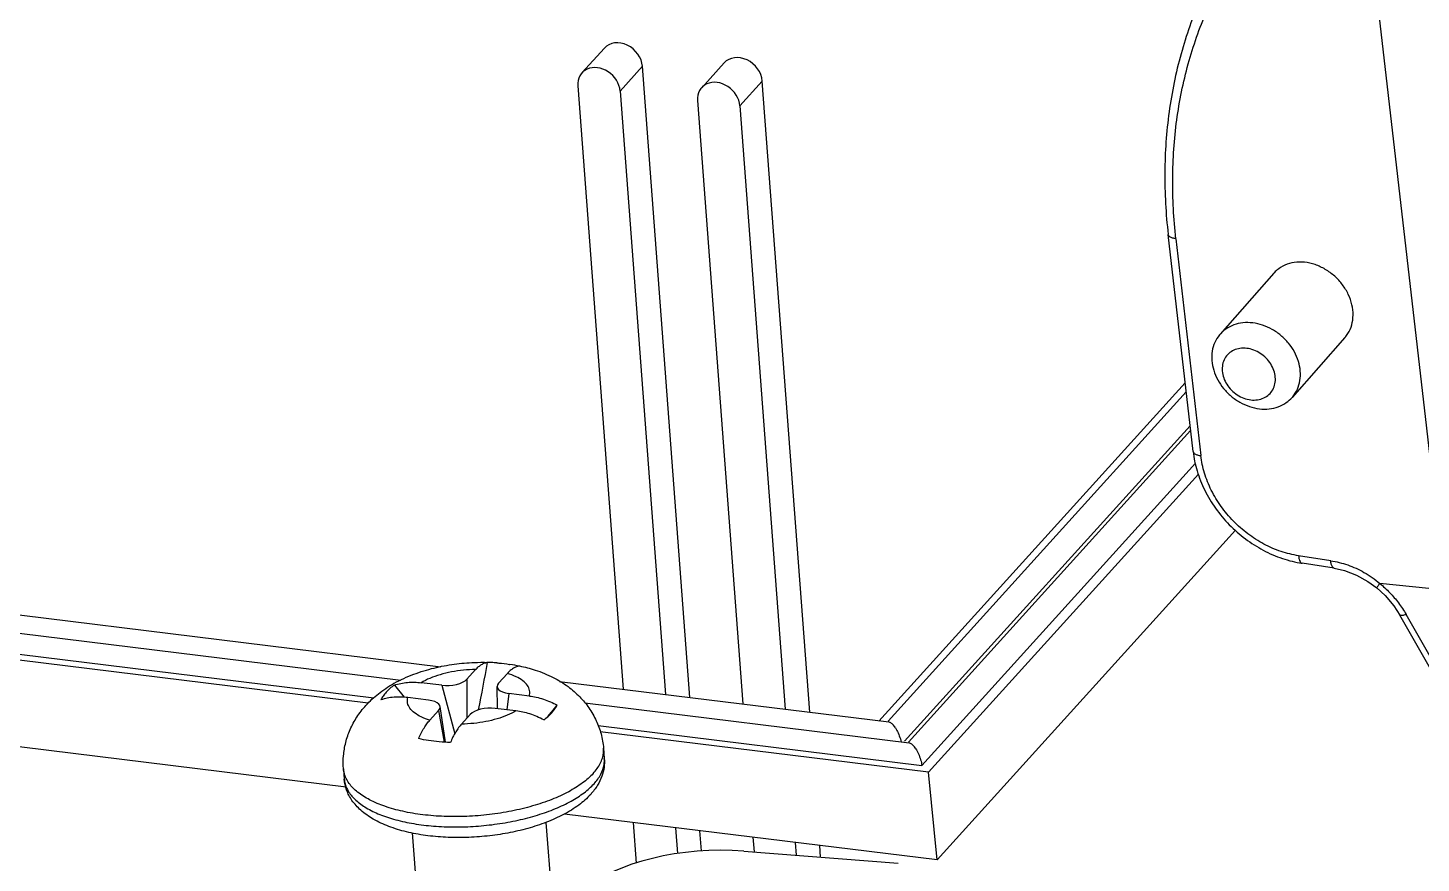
# Model space of a CAD drawing. Header units: millimetres. Extents: x -1995 to -555, y 489 to 1011.
# Drawn here: x -891.3 to -854.98, y 671.81 to 693.58 of the extents above; entities that cross this region are included whole.
import ezdxf

# ---------------------------------------------------------------- set-up
doc = ezdxf.new("R2010")
doc.units = ezdxf.units.MM
doc.layers.add('02___PRT_ALL_AXES', color=7, linetype='Continuous')
doc.layers.add('3_ALL_AXES', color=7, linetype='Continuous')

msp = doc.modelspace()

# ---------------------------------------------------------------- linework, layer by layer
at = {"color": 7, "linetype": 'Continuous'}
for p, q in [((-1070.913171159641, 700.3671933400027), (-880.5408268852416, 676.9266438500027)), ((-1072.220876101641, 700.0501505636026), (-881.5790857433415, 676.5764241734026)), ((-1072.964112039741, 699.5932658171026), (-882.2810704603414, 676.1144601635027)), ((-882.4298730963415, 675.9757434024026), (-1073.393682050842, 699.4891199470027)), ((-883.0088676621415, 673.7880105893026), (-1073.330236419841, 697.2222834632026)), ((-856.0799783116415, 693.9360467475027), (-854.3570509226415, 678.9262599481027)), ((-876.8584207185415, 692.4084788212027), (-876.2743723012416, 693.0536556883027)), ((-873.7360669949414, 692.0240233623027), (-873.1520185777415, 692.6692002294027)), ((-875.8639058574415, 691.9365279119025), (-875.2798574401415, 692.5817047789027)), ((-874.0422368033414, 676.1264723597027), (-875.2798574401415, 692.5817047789027)), ((-876.9659130539414, 692.0722180738027), (-875.7827299318415, 676.3407793036027)), ((-875.8639058574415, 691.9365279119025), (-874.6807227352415, 676.2050891417026)), ((-872.7415521339415, 691.5520724530026), (-872.1575037166415, 692.1972493200027)), ((-870.9198830797416, 675.7420169008027), (-872.1575037166415, 692.1972493200027)), ((-873.8435593304414, 691.6877626149027), (-872.6603762083414, 675.9563238447028)), ((-872.7415521339415, 691.5520724530026), (-871.5583690117414, 675.8206336828026)), ((-860.9269927583414, 682.5416471331026), (-861.5759740121414, 688.1954374899027)), ((-861.3725218902414, 688.0854665034027), (-860.7234183120415, 682.4308897141026)), ((-869.1191326861415, 675.5083786745028), (-861.1323915304415, 684.3310387221026)), ((-868.8755419694414, 675.5069222197027), (-861.1048314642414, 684.0909411304027)), ((-868.4497264411416, 674.9825129182026), (-861.0034922371415, 683.2080947589026)), ((-868.3465682505414, 674.9637291733026), (-860.9899701666416, 683.0902932794025)), ((-867.9965357022415, 674.3556051931026), (-860.8634037731415, 682.2353144334026)), ((-867.8227723103414, 674.1771708725026), (-860.7881111270415, 681.9481030913026)), ((-859.8181840236416, 680.4857522099027), (-867.5989810989415, 671.8905910350026)), ((-857.3362752754415, 679.6917785649026), (-858.1748085195416, 679.8202876946026)), ((-857.2450632027414, 679.4957054140026), (-858.0844078115415, 679.6243388891027)), ((-854.3570509226415, 678.9262599481027), (-856.0591732536416, 679.1001521881027)), ((-853.5689393003415, 674.8174842738027), (-855.5335709346414, 678.2720099047027)), ((-853.4080854463414, 674.8351030673026), (-855.3729559499416, 678.2900480175027)), ((-879.3155645800414, 677.0400823634026), (-879.3164749575415, 677.0352762635026)), ((-879.8567070899414, 676.6031531769028), (-879.6287665218415, 676.8549507629026)), ((-879.0302016925416, 676.5013855554026), (-878.8022611244414, 676.7531831414027)), ((-881.7474739374416, 676.4504850698028), (-881.4904636491415, 676.1305127835027)), ((-880.5105595609416, 676.4446317887026), (-881.0481694126415, 676.5108276974025)), ((-880.5105595609416, 676.4446317887026), (-880.1744533684414, 675.1792505993027)), ((-879.8567070899414, 676.6031531769028), (-879.8588883385414, 675.5859658089026)), ((-879.0626275928414, 675.8360934503027), (-879.0706139178415, 676.4112648277027)), ((-877.4396707846415, 676.5447984547026), (-868.8542856383415, 675.4876798581028)), ((-880.8609886112415, 676.0575256684027), (-881.3985984630415, 676.1237215772027)), ((-878.7657148330416, 676.2297890322026), (-878.8149324977414, 675.8055947497027)), ((-878.2281049813414, 676.1635931234026), (-878.7657148330416, 676.2297890322026)), ((-876.7843419639414, 675.9860473028026), (-868.3253119193414, 674.9444868117026)), ((-880.8244423198414, 675.5341315592026), (-880.5965017518415, 675.7859291452027)), ((-880.5965017518415, 675.7859291452027), (-880.4505629607415, 674.9611332885025)), ((-880.4161009178415, 674.9590840458028), (-880.5572670902416, 675.8906653201026)), ((-879.9979369224416, 675.4323639377027), (-879.7699963544414, 675.6841615238026)), ((-878.5785340316415, 675.7764870032025), (-879.1161438834415, 675.8426829120027)), ((-877.7481020764415, 675.6261702628027), (-877.6552586454416, 675.7414111375027)), ((-877.6552586454416, 675.7414111375027), (-877.6122575498416, 675.7948963387026)), ((-877.6406706740415, 675.7296870977026), (-877.5963770249414, 675.7821333961027)), ((-877.6122575498416, 675.7948963387026), (-877.5053386999416, 675.9281508969026)), ((-876.4393266111415, 675.3951661592026), (-867.9965357022415, 674.3556051931026)), ((-867.8227723103414, 674.1771708725026), (-876.3799539663414, 675.2308167729026)), ((-867.5989810989415, 671.8905910350026), (-867.8227723103414, 674.1771708725026)), ((-867.5989810989415, 671.8905910350026), (-877.3155316294415, 673.0869900417027)), ((-875.5213928511414, 672.8660777081026), (-875.4419978697415, 671.8104530413026)), ((-874.4193856546415, 672.7303875461026), (-874.3686195480416, 672.0554084300026)), ((-873.7412867384414, 672.1250820179026), (-873.7808997226416, 672.6517707641027)), ((-872.3990391276416, 672.4816222492026), (-872.3704035400415, 672.1008874459027)), ((-871.2970319311414, 672.3459320872026), (-871.2720579899415, 672.0138820278027)), ((-872.6356326337416, 672.1218975626026), (-868.6147206755415, 671.8033811121026)), ((-870.6356935593415, 671.9634724337026), (-870.6585459991416, 672.2673153052027))]:
    msp.add_line(p, q, dxfattribs=at)
for points in [[(-857.2450568478416, 679.4956956030027), (-856.9798455966416, 679.4363379281027), (-856.6689991867415, 679.3187598808028), (-856.3695707914414, 679.1526873578026), (-856.1366959185416, 678.9815210583025)], [(-856.1366895125416, 678.9815159311025), (-855.9169155773416, 678.7802300495026), (-855.6901154903414, 678.5128682486026), (-855.5335782841414, 678.2720092947026)]]:
    msp.add_lwpolyline(points, dxfattribs=at)
for centre, radius, start, end in [((-1150.268930409942, 728.2099739792026), 275.7427501951, 349.0439330862927, 349.3045531336004), ((-879.2987554767415, 676.7609180081027), 0.2796699541, 93.44574544319437, 98.27702881619498), ((-879.4602001229414, 672.1188503604027), 4.9233569714, 87.16640751429827, 88.3165554154991), ((-879.4503067998414, 672.3125819659027), 4.7293731663, 85.42810291910271, 87.17009086120098), ((-879.3024288245415, 673.4419846810027), 3.5896927541, 76.90391521440466, 80.88806931850384), ((-869.3100658457415, 674.9279669099027), 0.7430502390000001, 32.87895944430208, 42.27961171669603), ((-868.7810921267414, 674.3847738636026), 0.7430502390000001, 32.87895944430208, 42.27961171669603)]:
    msp.add_arc(centre, radius, start, end, dxfattribs=at)
for centre, major_axis, ratio, start_param, end_param in [((-875.8308610384415, 692.6495498599025), (-0.4407634991, 0.407111136), 0.8182935590000001, -2.4208503957, 0.007545331599999816), ((-872.7085073149415, 692.2650944010026), (-0.4407634991, 0.407111136), 0.8182935590000001, -2.4208503957, 0.007545331599999816), ((-876.4149094557415, 692.0043729929026), (-0.4407634991, 0.407111136), 0.8182935590000001, -2.4208503957, 0.7207422579), ((-873.2925557321414, 691.6199175339026), (-0.4407634991, 0.407111136), 0.8182935590000001, -2.4208503957, 0.7207422579), ((-880.3255501309416, 676.6696241499027), (0.5101513622, 0.03387010900000004), 0.4508665839, -1.971663516, -0.4361581715), ((-878.5471179445415, 676.4506457692027), (0.5230943699, 0.0477480733), 0.4271620122999999, 8.990322928300001, 10.5258282728), ((-881.0795854998414, 675.8366689315027), (0.5230943699, 0.0477480733), 0.4271620122999999, -0.4344550325, 1.101050312), ((-879.3011533134415, 675.6176905508026), (0.5101513622, 0.03387010900000004), 0.4508665839, 1.1699291376, 2.7054344821), ((-873.7129204003415, 670.5876451783025), (3.4890740241, 0.276674814), 0.4390435669, 1.2223024394, 2.6185019412)]:
    msp.add_ellipse(centre, major_axis=major_axis, ratio=ratio, start_param=start_param, end_param=end_param, dxfattribs=at)
for points, start_tangent, end_tangent in [([(-861.3725218902414, 688.0854665034027), (-861.4579735046414, 689.6543348225026), (-861.3508335115414, 691.1810329111028), (-861.0526724490414, 692.6435186380025), (-860.5677909970414, 694.0206740936027), (-859.9031901815415, 695.2926150342026), (-859.0684699003416, 696.4409790870026), (-858.0755192457414, 697.4493649201028)], (-0.1139620832412703, 0.9934850998295395), (0.7528174432346101, 0.6582293651621026)), ([(-859.1191257849414, 696.9013240145026), (-859.1866328036415, 696.8226312610026), (-860.0492890518415, 695.6384628887027), (-860.7374480742415, 694.3264300077027), (-861.2407357641414, 692.9049297218027), (-861.5511903932415, 691.3943239020026), (-861.6636464007415, 689.8166919058027), (-861.5760219814415, 688.1954518540027)], (-0.6551044526543461, -0.7555383220674182), (0.1139633424990145, -0.993484955380026)), ([(-861.3724894574416, 688.0854631875026), (-861.4613203355416, 688.1022013074027), (-861.5267742682415, 688.1302751954028), (-861.5666627196415, 688.1684557133027), (-861.5755297145415, 688.1953702226027)], (-0.9948219594151716, 0.1016330116908822), (-0.1278630648412036, 0.9917918313080697)), ([(-858.0235807069414, 687.4716544651027), (-858.2912052501415, 687.4667613000025), (-858.5355841522414, 687.3966501859026), (-858.7422713031415, 687.2657477702027), (-858.8198826125415, 687.1888028642026)], (-0.9948219594024893, 0.1016330118150202), (-0.6611230875729688, -0.7502774573969186)), ([(-856.9693374067415, 685.5073740249028), (-856.8903497335414, 685.6131308387027), (-856.7908075944415, 685.8392580838027), (-856.7551128623415, 686.0949181634027), (-856.7852128785414, 686.3645361477026), (-856.8793046428416, 686.6334281091027), (-857.0323093518414, 686.8863126788027), (-857.2352459224414, 687.1080120416026), (-857.4788720405415, 687.2871664297028), (-857.7474306492416, 687.4109636664026), (-858.0235807069414, 687.4716544651027)], (0.6611230914677597, 0.7502774539649397), (-0.9948219594022546, 0.1016330118173174)), ([(-858.1316322257414, 684.6360823822025), (-858.1802937629416, 684.8886226007027), (-858.2843156183415, 685.1353185972026), (-858.4384822834415, 685.3638015657026), (-858.6350627188415, 685.5626134905027), (-858.8641997784416, 685.7217854368026), (-859.1144037317415, 685.8333358791027), (-859.3731280366414, 685.8916710607026), (-859.6273992631416, 685.8938658640026), (-859.8644672800415, 685.8398102007026), (-860.0724442570415, 685.7322147328026), (-860.2218735671415, 685.5988238697026)], (-0.07907199536662003, 0.9968689079055187), (-0.6616161203179123, -0.7498427230662933)), ([(-860.2218735671415, 685.5988238697026), (-860.2409015016415, 685.5764747739028), (-860.3613920469415, 685.3803994906026), (-860.4278736566414, 685.1538217219028), (-860.4370130010416, 684.9081016929027)], (-0.6616161202815329, -0.7498427230983924), (0.07907199354309492, -0.9968689080501613)), ([(-858.7828319078415, 684.4748776389025), (-858.8201783927416, 684.6514890342027), (-858.9021182430415, 684.8216621777027), (-859.0230777538416, 684.9737763596028), (-859.1748053269416, 685.0974449386027), (-859.3469405083415, 685.1842314596025), (-859.5277295275414, 685.2282308617026), (-859.7048882697416, 685.2264668728027), (-859.8663779295414, 685.1790459026025), (-860.0011682584416, 685.0891845307027), (-860.1000539478414, 684.9630105221028), (-860.1562907101415, 684.8091410264027), (-860.1660603730415, 684.6380892253027)], (-0.0790719644369861, 0.9968689103588676), (0.07907200306067604, -0.9968689072952234)), ([(-860.4370130010416, 684.9081016929027), (-860.3883514638414, 684.6555614744026), (-860.2843296084416, 684.4088654779026), (-860.1301629433415, 684.1803825094026), (-859.9335825079415, 683.9815705845027), (-859.7044454483414, 683.8223986382026), (-859.4542414950415, 683.7108481959027), (-859.1955171901416, 683.6525130143026), (-858.9412459636414, 683.6503182111027), (-858.7041779467415, 683.7043738744027), (-858.4962009697415, 683.8119693422026), (-858.3467716596415, 683.9453602054026)], (0.07907197603658633, -0.9968689094387835), (0.6616161202188742, 0.7498427231536787)), ([(-860.1660603730415, 684.6380892253027), (-860.1287138881414, 684.4614778300025), (-860.0467740379415, 684.2913046864027), (-859.9258145270414, 684.1391905046027), (-859.7740869540414, 684.0155219255026), (-859.6019517726415, 683.9287354046027), (-859.4211627533414, 683.8847360024025), (-859.2440040112415, 683.8864999913027), (-859.0825143513414, 683.9339209616027), (-858.9477240224414, 684.0237823335027), (-858.8488383330414, 684.1499563420026), (-858.7926015707415, 684.3038258378025), (-858.7828319078415, 684.4748776389025)], (0.0790719644369861, -0.9968689103588676), (-0.07907200306067604, 0.9968689072952234)), ([(-858.3467716596415, 683.9453602054026), (-858.3277437251415, 683.9677093011027), (-858.2072531798415, 684.1637845845027), (-858.1407715701414, 684.3903623531027), (-858.1316322257414, 684.6360823822025)], (0.6616161202059263, 0.749842723165103), (-0.07907197776561647, 0.9968689093016364)), ([(-860.9270567635415, 682.5416367531026), (-860.8209671145414, 682.0310931452026), (-860.6225741614414, 681.5299777293027), (-860.3394801238414, 681.0574203544026), (-859.9819822074414, 680.6296746997026), (-859.5625786194414, 680.2611626247027), (-859.0956090584414, 679.9643584593026), (-858.5970462871414, 679.7495494639026), (-858.0844016059414, 679.6244062049026)], (0.1143092580266685, -0.9934452141559658), (0.9885011740678075, -0.151213190120989)), ([(-860.9266032477415, 682.5416581158025), (-860.9197140490414, 682.5183184065028), (-860.8823697312414, 682.4794378618027), (-860.8152621626414, 682.4492837041026), (-860.7235082036416, 682.4316728307027)], (0.1196083702038819, -0.9928211509517568), (0.9948219594125067, -0.1016330117169657)), ([(-858.1748085195416, 679.8202876946026), (-858.6339249105415, 679.9328305318028), (-859.0803783724414, 680.1260855858028), (-859.4992414672415, 680.3931080486026), (-859.8757847994416, 680.7243021833027), (-860.1967281370414, 681.1079124706026), (-860.4506781579414, 681.5304051363026), (-860.6284977852415, 681.9769141228027), (-860.7234183120415, 682.4308897141026)], (-0.9885062353539761, 0.1511801001002108), (-0.1143412161709756, 0.9934415364200061)), ([(-858.1756198842415, 679.8204120400027), (-858.1626248531416, 679.7315305926028), (-858.1378897406414, 679.6674814979027), (-858.1025614934415, 679.6304919710027), (-858.0844447692416, 679.6249882621026)], (0.06225530064176378, -0.9980602574704613), (0.9897673560693697, -0.1426905072506564)), ([(-857.2449980714414, 679.4961649072026), (-857.2596470411415, 679.5000879654027), (-857.2957357830414, 679.5342619043028), (-857.3224995427415, 679.5998375915027), (-857.3362752754415, 679.6917785649026)], (-0.991093219000914, 0.1331699337328305), (-0.0622553009076782, 0.9980602574538747)), ([(-857.3362752754415, 679.6917785649026), (-856.8964229962414, 679.5804760040027), (-856.4709327428416, 679.3863327658026), (-856.0591732536416, 679.1001521881027)], (0.9880008156167219, -0.1544486592388951), (0.7730935553957031, -0.6342920105169474)), ([(-856.0591796836416, 679.1001625881028), (-856.1036876515416, 679.0396942107026), (-856.1303449779416, 678.9989589059027), (-856.1367931455416, 678.9816106472027), (-856.1366848392415, 678.9815410902025)], (-0.6055447008253326, -0.7958112937765826), (0.8750736248706771, -0.4839898253638126)), ([(-856.0591762534416, 679.1001523829026), (-855.7986287815415, 678.8579643473028), (-855.5704767038415, 678.5903432144027), (-855.3729559499416, 678.2900480175027)], (0.7697914545328819, -0.6382954774461042), (0.4987623146424854, -0.8667388034999185)), ([(-855.3729557773415, 678.2900480632026), (-855.4478085634414, 678.2663954440028), (-855.5011092883415, 678.2592512484026), (-855.5311116763414, 678.2686737932028), (-855.5330794730414, 678.2721706047026)], (-0.9353203312292161, -0.353802032200593), (-0.3860898822023341, 0.9224611660449387)), ([(-879.6287665218415, 676.8549507629026), (-879.5520688709414, 676.9300707363026), (-879.4725901389415, 676.9877696339028), (-879.3930168856414, 677.0247889001026), (-879.3390166139416, 677.0376748039026)], (0.671113573276913, 0.7413545519948559), (0.9896610719913318, 0.1434258086432432)), ([(-879.0733284356415, 677.0269067171026), (-879.0257957821416, 677.0228516210026), (-878.7487765163414, 676.9887422348025), (-878.7339518962415, 676.9863785715025)], (0.9968084861520071, -0.07983008164435156), (0.9872244021229862, -0.1593360594872123)), ([(-879.6287665218415, 676.8549507629026), (-879.9476092922414, 676.8367890172027), (-880.2610745075415, 676.7909589910026), (-880.5566534760414, 676.7192940491026), (-880.8225539008415, 676.6246573979025), (-881.0481694126415, 676.5108276974025)], (-0.999920933731213, -0.01257482747790301), (-0.8564180487036734, -0.5162829900883743)), ([(-878.4890591826415, 676.9383147419027), (-878.5665115403415, 676.9230212613026), (-878.6460838490416, 676.8860025450027), (-878.7255620450414, 676.8283043360026), (-878.8022611244414, 676.7531831414027)], (-0.9982251049819296, -0.05955367145538255), (-0.6711135734222577, -0.7413545518632823)), ([(-878.2281049813414, 676.1635931234026), (-878.2230469147414, 676.3045800653027), (-878.2814580656416, 676.4391492054027), (-878.4010146025414, 676.5619297882027), (-878.5769534120416, 676.6680201389028), (-878.8022611244414, 676.7531831414027)], (0.251186288706165, 0.9679387627148853), (-0.9585231250696834, 0.2850147692780994)), ([(-881.7474739374416, 676.4504850698028), (-881.8645629644416, 676.3578383905027), (-881.9625710136415, 676.2618427487026)], (-0.8122657224902821, -0.5832875757868842), (-0.6711135734524045, -0.7413545518359917)), ([(-881.7474739374416, 676.4504850698028), (-881.5820092079414, 676.4940849261026), (-881.4067967025414, 676.5188367838026), (-881.2267154796416, 676.5240667141026), (-881.0481694126415, 676.5108276974025)], (0.9498053739905692, 0.3128414159580461), (0.9925046209953031, -0.1222071082342179)), ([(-881.9625710136415, 676.2618427487026), (-882.0405915691415, 676.1633860466026), (-882.0979029877415, 676.0633789495026)], (-0.6711135734175421, -0.7413545518675511), (-0.4219642852339496, -0.9066124541318646)), ([(-881.3985984630415, 676.1237215772027), (-881.5771412480415, 676.1369605148026), (-881.7572237588415, 676.1317308308027), (-881.9324383713415, 676.1069787831026), (-882.0979029877415, 676.0633789495026)], (-0.9925046209955596, 0.1222071082321343), (-0.9498053739777292, -0.3128414159970288)), ([(-880.8244423198414, 675.5341315592026), (-881.0497500322415, 675.6192945617028), (-881.2256888417414, 675.7253849124028), (-881.3452453786415, 675.8481654952026), (-881.4036565296415, 675.9827346354026), (-881.3985984630415, 676.1237215772027)], (-0.9585231252686558, 0.2850147686089428), (0.251186288706165, 0.9679387627148853)), ([(-878.2281049813414, 676.1635931234026), (-878.0477546971415, 676.1326018852027), (-877.8634363579415, 676.0824926427027), (-877.6810258793414, 676.0137486377026), (-877.5053386999416, 675.9281508969026)], (0.9925046209846271, -0.1222071083209235), (0.8780456250343263, -0.4785769325386249)), ([(-878.5785340316415, 675.7764870032025), (-878.8041495434416, 675.6626573028026), (-879.0700499682416, 675.5680206516028), (-879.3656289368414, 675.4963557096027), (-879.6790941520414, 675.4505256835026), (-879.9979369224416, 675.4323639377027)], (-0.8564180486856054, -0.5162829901183461), (-0.999920933731213, -0.01257482747790301)), ([(-877.8557677502415, 675.5410447767027), (-878.0314550539415, 675.6266425710027), (-878.2138634508415, 675.6953858890025), (-878.3981805664416, 675.7454950625025), (-878.5785340316415, 675.7764870032025)], (-0.8780456250093152, 0.4785769325845128), (-0.9925046209885349, 0.1222071082891872)), ([(-877.8557677502415, 675.5410447767027), (-877.7386787232415, 675.6336914560026), (-877.6406706740415, 675.7296870977026)], (0.8122657224902821, 0.5832875757868842), (0.6711135734524045, 0.7413545518359917)), ([(-877.5963732971416, 675.7821304713026), (-877.5626501184415, 675.8281437999027), (-877.5053386999416, 675.9281508969026)], (0.6172759793177917, 0.7867466970742625), (0.4219642851353292, 0.9066124541777655)), ([(-881.1141825049415, 675.0532151046026), (-881.0469892878414, 675.1976973706027), (-880.9749294941414, 675.3281344997027), (-880.8999081075415, 675.4411182530026), (-880.8244423198414, 675.5341315592026)], (0.3933121740492305, 0.9194049889709475), (0.6711135733574692, 0.7413545519219322)), ([(-879.9979369224416, 675.4323639377027), (-880.0734013968415, 675.3393524236027), (-880.1484233115416, 675.2263681766027), (-880.2204839387414, 675.0959296537027), (-880.2876771075414, 674.9514474831027)], (-0.6711135732969271, -0.7413545519767382), (-0.3933121740283965, -0.9194049889798601)), ([(-868.8568560775416, 675.4872235152026), (-868.8311164134416, 675.4808006830027)], (0.9928346463557789, -0.1194962969953284), (0.9367875637717629, -0.3498986429847439)), ([(-868.8311164134416, 675.4808006830027), (-868.7603048680414, 675.4278534222027)], (0.936787564262351, -0.3498986416712873), (0.6732658348367584, -0.7394005109827574)), ([(-868.6860379317416, 675.3313436821026), (-868.6164346135415, 675.2012667925027), (-868.5575558150415, 675.0436932673025), (-868.5389104920414, 674.9717104595026)], (0.5432816859159534, -0.8395504807623657), (0.2161976761999436, -0.9763496119760301)), ([(-880.2876771075414, 674.9514474831027), (-880.5774459055415, 674.9686782255027), (-880.8544651713414, 675.0027876117027), (-881.1141825049415, 675.0532151046026)], (-0.9995667776909114, 0.02943224314605111), (-0.9737649940045835, 0.2275560072844784)), ([(-868.3278823586415, 674.9440304688027), (-868.3021426944415, 674.9376076367026)], (0.9928346463557789, -0.1194962969953284), (0.9367875637717629, -0.3498986429847439)), ([(-868.3021426944415, 674.9376076367026), (-868.2313311491414, 674.8846603758026)], (0.936787564262351, -0.3498986416712873), (0.6732658348367584, -0.7394005109827574)), ([(-876.2748043706415, 674.5316093485027), (-876.2811444258414, 674.3043139054026), (-876.3379807683414, 674.0727132596027), (-876.4515862128414, 673.8366780425027), (-876.6302973257416, 673.5992899192025)], (0.07907198573785333, -0.9968689086692757), (-0.6711135732345734, -0.7413545520331839)), ([(-876.5418049366415, 673.8783091382026), (-876.3664924749414, 674.1242556726025), (-876.2811315875415, 674.3739804182027), (-876.2749901370414, 674.5315948821027)], (0.6711135733076615, 0.7413545519670208), (-0.07753349287565083, 0.9969897479324958)), ([(-868.1570642128415, 674.7881506358027), (-868.0874608946415, 674.6580737461028), (-868.0285820961415, 674.5005002209026), (-867.9966735029416, 674.3554529697027)], (0.5432816858378444, -0.8395504808129108), (0.1392847646657304, -0.9902523690110578)), ([(-876.6302973257416, 673.5992899192025), (-876.9415039684416, 673.3202566687027), (-877.3350624796415, 673.0748094036027), (-877.7832071069415, 672.8726705388027), (-878.2723478885414, 672.7120917858027), (-878.7912225172415, 672.5922516156025), (-879.3288023783416, 672.5133462675027), (-879.8734927577416, 672.4760982198026), (-880.4135608337415, 672.4813441828027), (-880.9374692668414, 672.5300182439026), (-881.4341761611415, 672.6234754996027), (-881.8926971364415, 672.7640976740028), (-882.2975834904414, 672.9540444129026), (-882.6233989304415, 673.1867673334026), (-882.8529444206415, 673.4442200913028), (-882.9929269938416, 673.7144903743027), (-883.0535129496416, 673.9939198457026)], (-0.671113573239501, -0.7413545520287232), (-0.07907198570418712, 0.9968689086719461)), ([(-883.0533271817415, 673.9939342925026), (-883.0402665772415, 673.9048577019026), (-882.9412559576415, 673.6679291342026), (-882.7528546258416, 673.4472261785028), (-882.4802016618414, 673.2487689911026), (-882.1307343416415, 673.0779709795025), (-881.7139852246414, 672.9394910686027), (-881.2413221457416, 672.8371066317028), (-880.7256381329414, 672.7736104519028), (-880.1809997092414, 672.7507345403027), (-879.6222631989415, 672.7691028927026), (-879.0646694898414, 672.8282144678027), (-878.5234282949414, 672.9264568545026), (-878.0133032784415, 673.0611502523026), (-877.5482092465415, 673.2286206060027), (-877.1408332552414, 673.4242995129026), (-876.8022869205415, 673.6428495302026), (-876.5418049366415, 673.8783091382026)], (0.07753352225220339, -0.9969897456479516), (0.6711135733400602, 0.7413545519376917))]:
    msp.add_spline(points, degree=3, dxfattribs=dict(at, start_tangent=start_tangent, end_tangent=end_tangent))
at = {"layer": '02___PRT_ALL_AXES', "color": 7, "linetype": 'Continuous'}
for p, q in [((-858.8198574638416, 687.1887806746028), (-860.2218773809416, 685.5988272175026)), ((-856.9693625602415, 685.5073962187026), (-858.3467678458414, 683.9453568575026))]:
    msp.add_line(p, q, dxfattribs=at)
at = {"layer": '3_ALL_AXES', "color": 7, "linetype": 'Continuous'}
for p, q in [((-876.2961176652416, 674.8003083132027), (-876.2748043706415, 674.5316093485027)), ((-883.0748262442414, 674.2626188105027), (-883.0535129496416, 673.9939198457026)), ((-877.7980137370414, 672.8678097088026), (-877.3065203108415, 666.6714999654026)), ((-881.2874362965415, 672.5958658464027), (-880.7955614911416, 666.3947480155026))]:
    msp.add_line(p, q, dxfattribs=at)
msp.add_arc((-880.0976190511415, 673.5302093341026), 3.3966908625, 119.1691530832952, 119.515191460907, dxfattribs=at)
for points, start_tangent, end_tangent in [([(-881.7531309349415, 676.4961475023025), (-881.2437041001415, 676.7311157314026), (-880.7121978247415, 676.8943311300026), (-880.1868939705414, 676.9933794074026), (-879.6646033635416, 677.0389852819027), (-879.3154574978414, 677.0411559099026)], (0.87318270307364, 0.4873930313956198), (0.9996384960905562, -0.02688637450105507)), ([(-878.4869443231414, 676.9479209855027), (-878.0784550594415, 676.8406076287025), (-877.6059914562416, 676.6469166933026), (-877.2203536492416, 676.4101412329027), (-876.9159691711416, 676.1455014834027), (-876.6753593732415, 675.8540249797026), (-876.4846946444416, 675.5207493878025), (-876.3612765391415, 675.1791157968026), (-876.2961176652416, 674.8003083132027)], (0.9793291797673751, -0.2022729780671662), (0.07907198569499684, -0.9968689086726751)), ([(-882.4892530769416, 675.9203882098026), (-882.1661101529414, 676.2216284362026), (-881.7710134435415, 676.4860949920027)], (0.6711135732963119, 0.7413545519772949), (0.8702231770430184, 0.4926577129581509)), ([(-883.0748262442414, 674.2626188105027), (-883.0738328825414, 674.6083969787027), (-883.0156208702415, 674.9534943678026), (-882.8996569126416, 675.2906481860026), (-882.7249624438414, 675.6145044550027), (-882.4892530769416, 675.9203882098026)], (-0.07907198572436108, 0.996868908670346), (0.671113573332005, 0.7413545519449837)), ([(-876.5631182312416, 674.1470081029025), (-876.3806708619416, 674.4067920963026), (-876.3242883170415, 674.5471459739025)], (0.6711135733553459, 0.7413545519238544), (0.2869678824700693, 0.9579402039953457)), ([(-876.3242883170415, 674.5471459739025), (-876.2986382016416, 674.6703641691025), (-876.2964043522416, 674.8002855651026)], (0.2869678823632898, 0.9579402040273336), (-0.07909975267880309, 0.9968667057967943)), ([(-883.0071483822414, 674.0171860233028), (-883.0514311384416, 674.1332113065026), (-883.0745395572415, 674.2626415586027)], (-0.4342926758256163, 0.9007718200100545), (-0.07909975271944755, 0.9968667057935692)), ([(-876.5631182312416, 674.1470081029025), (-876.8404367383414, 673.8989055942026), (-877.2042002009414, 673.6700230391026), (-877.6433558501415, 673.4673149185027), (-878.1445601638416, 673.2969404159027), (-878.6925843025415, 673.1640762743026), (-879.2707768301416, 673.0727595036027), (-879.8615696592415, 673.0257647176028), (-880.4470118487416, 673.0245198290028), (-881.0093150338414, 673.0690626632028), (-881.5313939169414, 673.1580398087027), (-881.9973853953416, 673.2887477399028), (-882.3931305536414, 673.4572149625027), (-882.7066048756415, 673.6583226853026), (-882.9282836025416, 673.8859603517027), (-883.0071483822414, 674.0171860233028)], (-0.6711135733422919, -0.7413545519356716), (-0.4342926756833923, 0.9007718200786257))]:
    msp.add_spline(points, degree=3, dxfattribs=dict(at, start_tangent=start_tangent, end_tangent=end_tangent))

doc.saveas('drawing.dxf')
